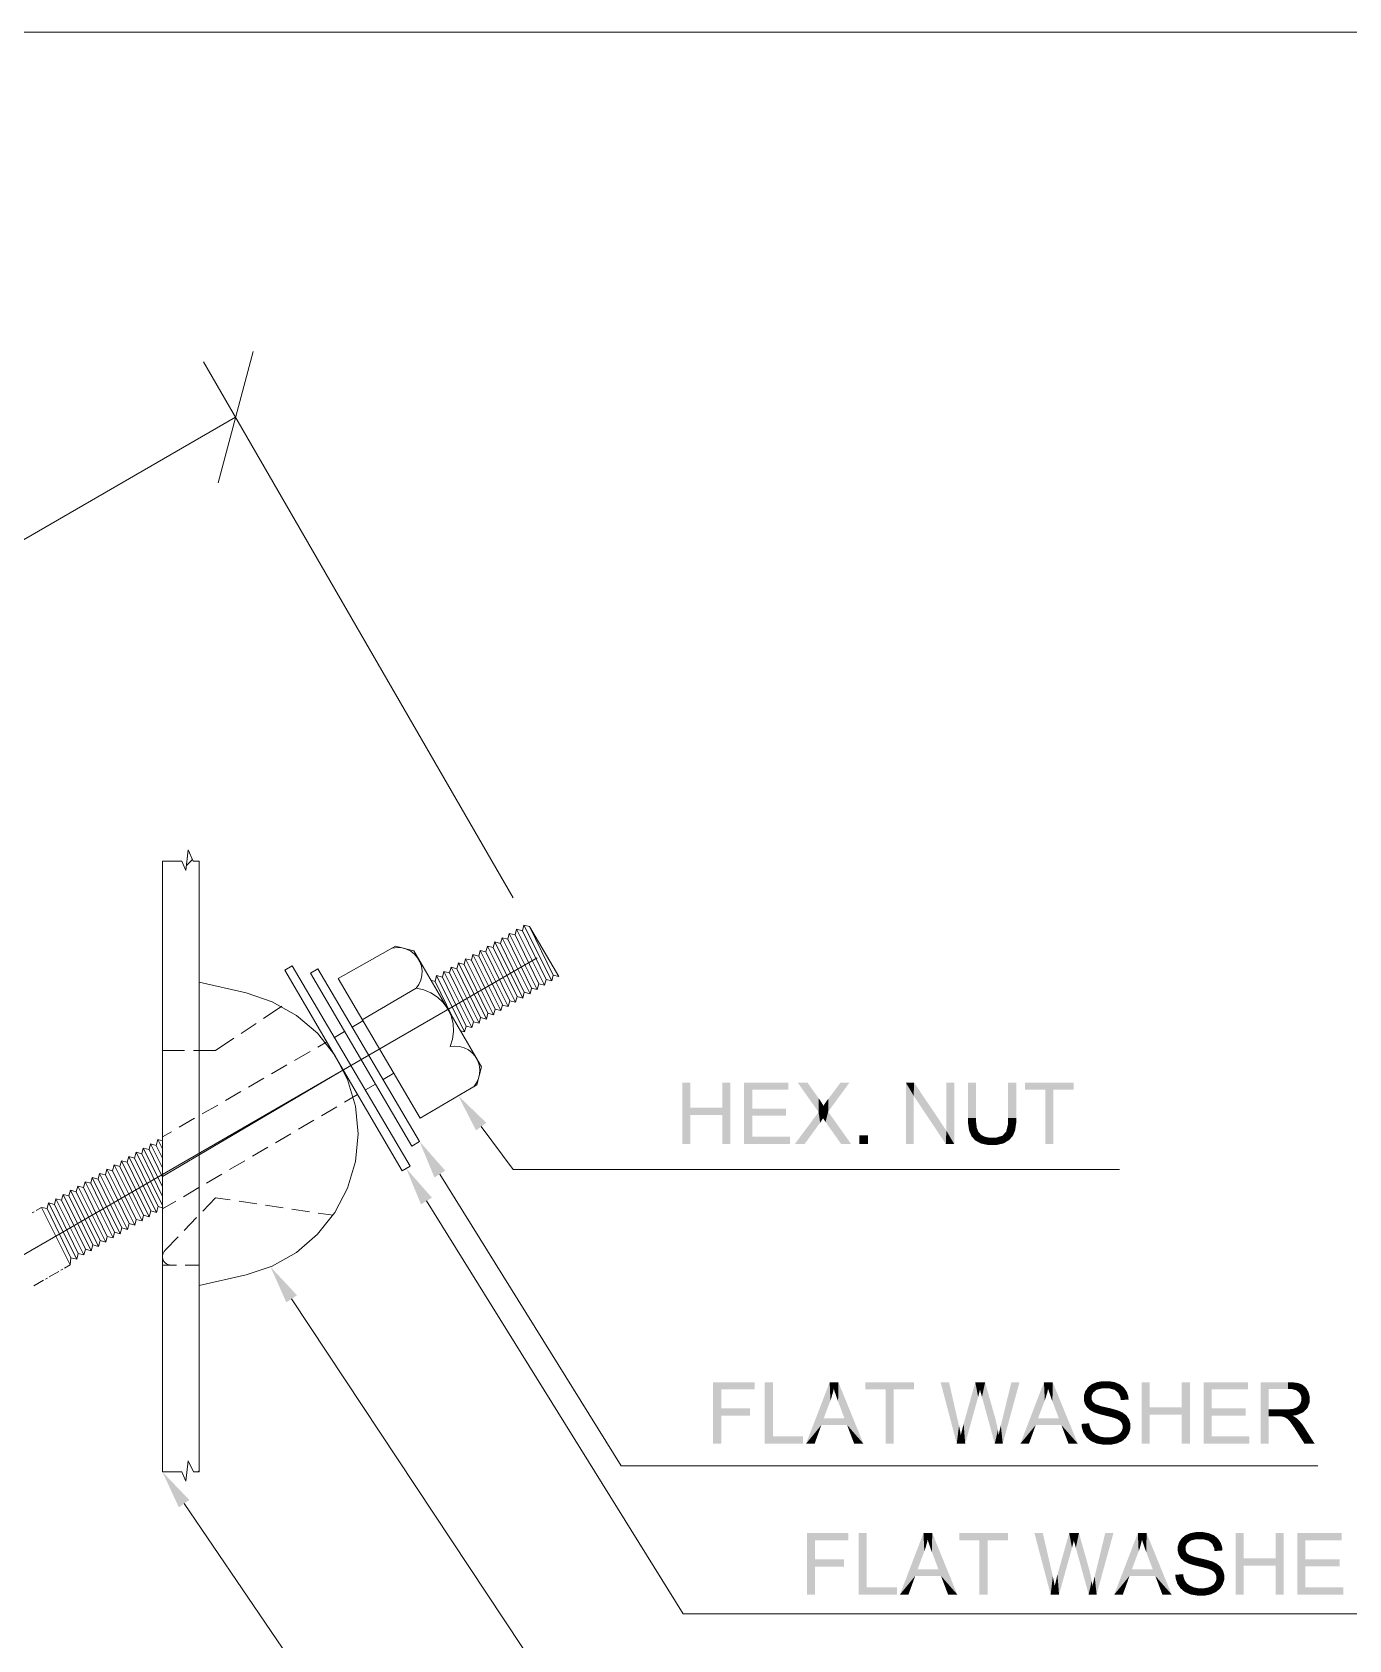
# Model space of a CAD drawing. Header units: millimetres. Extents: x 2 to 579, y 1 to 405.
# Drawn here: x 187.64 to 206.16, y 128.63 to 151.24 of the extents above; entities that cross this region are included whole.
import ezdxf

# ---------------------------------------------------------------- set-up
doc = ezdxf.new("R2010")
doc.units = ezdxf.units.MM
doc.linetypes.add('XKITLINE00', pattern=[0])
doc.layers.add('LinkedObject', color=7, linetype='Continuous', lineweight=0)

# ---------------------------------------------------------------- blocks, each defined once
blk = doc.blocks.new('*A4')
at = {"layer": 'LinkedObject'}
for color, points in [(7, [(196.897, 136.115), (196.783, 135.606), (196.783, 136.47)]), (7, [(196.897, 136.115), (196.783, 136.47), (196.897, 136.47)]), (7, [(197.46, 136.47), (197.346, 136.115), (197.346, 136.47)]), (7, [(197.346, 136.013), (197.346, 136.115), (197.46, 136.47)]), (7, [(197.346, 136.013), (197.46, 136.47), (197.46, 135.606)]), (7, [(197.766, 136.104), (197.652, 135.606), (197.652, 136.47)]), (7, [(197.766, 136.104), (197.652, 136.47), (197.766, 136.368)]), (7, [(198.276, 136.368), (197.652, 136.47), (198.276, 136.47)]), (7, [(197.766, 136.368), (197.652, 136.47), (198.276, 136.368)]), (7, [(198.543, 136.47), (198.7, 136.054), (198.406, 136.47)]), (7, [(198.7, 136.25), (198.7, 136.054), (198.543, 136.47)]), (7, [(198.835, 136.06), (198.837, 136.24), (199.135, 136.47)]), (7, [(199.135, 136.47), (198.837, 136.24), (199.01, 136.47)]), (7, [(199.928, 136.47), (200.037, 136.285), (199.928, 135.606)]), (7, [(200.037, 136.285), (199.928, 136.47), (200.045, 136.47)]), (7, [(200.037, 136.285), (200.045, 136.47), (200.49, 135.606)]), (7, [(200.49, 135.606), (200.045, 136.47), (200.498, 135.792)]), (7, [(200.608, 136.47), (200.498, 135.792), (200.498, 136.47)]), (7, [(200.608, 135.606), (200.498, 135.792), (200.608, 136.47)]), (7, [(200.916, 136.47), (200.802, 135.971), (200.802, 136.47)]), (7, [(200.916, 135.972), (200.802, 135.971), (200.916, 136.47)]), (7, [(201.481, 136.47), (201.367, 135.972), (201.367, 136.47)]), (7, [(201.481, 135.971), (201.367, 135.972), (201.481, 136.47)]), (7, [(201.606, 136.47), (201.891, 136.368), (201.606, 136.368)]), (7, [(202.005, 136.368), (201.891, 136.368), (201.606, 136.47)]), (7, [(202.005, 136.368), (201.606, 136.47), (202.291, 136.47)]), (7, [(201.891, 135.606), (202.005, 136.368), (202.005, 135.606)]), (7, [(201.891, 136.368), (202.005, 136.368), (201.891, 135.606)]), (7, [(202.005, 136.368), (202.291, 136.47), (202.291, 136.368)]), (6, [(194.026, 135.904), (193.881, 135.797), (193.631, 136.284)]), (7, [(196.897, 136.013), (196.783, 135.606), (196.897, 136.115)]), (7, [(196.897, 136.115), (197.346, 136.013), (196.897, 136.013)]), (7, [(197.346, 136.115), (197.346, 136.013), (196.897, 136.115)]), (7, [(197.766, 136.002), (197.652, 135.606), (197.766, 136.104)]), (7, [(198.244, 136.002), (197.766, 136.104), (198.244, 136.104)]), (7, [(197.766, 136.002), (197.766, 136.104), (198.244, 136.002)]), (7, [(198.725, 136.215), (198.7, 136.054), (198.7, 136.25)]), (7, [(198.759, 136.162), (198.7, 136.054), (198.725, 136.215)]), (7, [(198.769, 136.144), (198.7, 136.054), (198.759, 136.162)]), (7, [(198.7, 136.054), (198.769, 136.144), (198.835, 136.06)]), (7, [(198.783, 136.166), (198.835, 136.06), (198.769, 136.144)]), (7, [(198.817, 136.215), (198.835, 136.06), (198.783, 136.166)]), (7, [(198.837, 136.24), (198.835, 136.06), (198.817, 136.215)]), (7, [(199.928, 135.606), (200.037, 136.285), (200.037, 135.606)]), (7, [(196.783, 135.606), (196.897, 136.013), (196.897, 135.606)]), (7, [(197.346, 136.013), (197.46, 135.606), (197.346, 135.606)]), (7, [(197.766, 135.708), (197.652, 135.606), (197.766, 136.002)]), (7, [(198.7, 136.054), (198.722, 135.906), (198.366, 135.606)]), (7, [(198.366, 135.606), (198.722, 135.906), (198.504, 135.606)]), (7, [(198.835, 136.06), (198.763, 135.968), (198.7, 136.054)]), (7, [(198.722, 135.906), (198.7, 136.054), (198.729, 135.915)]), (7, [(198.729, 135.915), (198.7, 136.054), (198.749, 135.946)]), (7, [(198.749, 135.946), (198.7, 136.054), (198.763, 135.968)]), (7, [(198.763, 135.968), (198.835, 136.06), (198.772, 135.954)]), (7, [(198.772, 135.954), (198.835, 136.06), (198.79, 135.927)]), (7, [(198.79, 135.927), (198.835, 136.06), (198.799, 135.914)]), (7, [(198.799, 135.914), (198.835, 136.06), (199.017, 135.606)]), (7, [(199.017, 135.606), (198.835, 136.06), (199.158, 135.606)]), (7, [(200.916, 135.972), (200.802, 135.903), (200.802, 135.971)]), (7, [(200.916, 135.915), (200.802, 135.903), (200.916, 135.972)]), (7, [(200.916, 135.915), (200.835, 135.755), (200.802, 135.903)]), (7, [(200.802, 135.903), (200.835, 135.755), (200.818, 135.794)]), (7, [(200.926, 135.832), (200.835, 135.755), (200.916, 135.915)]), (7, [(201.34, 135.78), (201.481, 135.971), (201.452, 135.764)]), (7, [(201.367, 135.89), (201.481, 135.971), (201.34, 135.78)]), (7, [(201.481, 135.971), (201.367, 135.89), (201.367, 135.972)]), (7, [(201.452, 135.764), (201.481, 135.971), (201.466, 135.803)]), (7, [(201.466, 135.803), (201.481, 135.971), (201.481, 135.906)]), (6, [(193.448, 135.231), (193.295, 135.136), (193.086, 135.642)]), (7, [(197.652, 135.606), (197.766, 135.708), (198.296, 135.606)]), (7, [(198.296, 135.606), (197.766, 135.708), (198.296, 135.708)]), (7, [(199.396, 135.727), (199.275, 135.606), (199.275, 135.727)]), (7, [(199.396, 135.606), (199.275, 135.606), (199.396, 135.727)]), (7, [(200.498, 135.792), (200.608, 135.606), (200.49, 135.606)]), (7, [(200.835, 135.755), (200.926, 135.832), (200.937, 135.806)]), (7, [(200.947, 135.779), (200.835, 135.755), (200.937, 135.806)]), (7, [(200.947, 135.779), (200.945, 135.634), (200.835, 135.755)]), (7, [(200.835, 135.755), (200.945, 135.634), (200.851, 135.715)]), (7, [(200.851, 135.715), (200.945, 135.634), (200.906, 135.654)]), (7, [(200.983, 135.738), (200.945, 135.634), (200.947, 135.779)]), (7, [(200.945, 135.634), (200.983, 135.738), (201.009, 135.723)]), (7, [(201.034, 135.709), (200.945, 135.634), (201.009, 135.723)]), (7, [(201.034, 135.709), (201.144, 135.592), (200.945, 135.634)]), (7, [(201.097, 135.695), (201.144, 135.592), (201.034, 135.709)]), (7, [(201.144, 135.592), (201.097, 135.695), (201.134, 135.695)]), (7, [(201.197, 135.695), (201.144, 135.592), (201.134, 135.695)]), (7, [(201.144, 135.592), (201.197, 135.695), (201.206, 135.592)]), (7, [(201.345, 135.64), (201.197, 135.695), (201.287, 135.723)]), (7, [(201.307, 135.616), (201.197, 135.695), (201.345, 135.64)]), (7, [(201.206, 135.592), (201.197, 135.695), (201.307, 135.616)]), (7, [(201.313, 135.752), (201.384, 135.664), (201.287, 135.723)]), (7, [(201.287, 135.723), (201.384, 135.664), (201.345, 135.64)]), (7, [(201.452, 135.764), (201.313, 135.752), (201.34, 135.78)]), (7, [(201.437, 135.726), (201.313, 135.752), (201.452, 135.764)]), (7, [(201.384, 135.664), (201.313, 135.752), (201.437, 135.726)]), (7, [(200.945, 135.634), (201.144, 135.592), (200.984, 135.613)]), (7, [(200.984, 135.613), (201.144, 135.592), (201.083, 135.592)]), (6, [(193.26, 134.852), (193.107, 134.757), (192.898, 135.263)]), (6, [(191.362, 133.479), (191.212, 133.379), (190.989, 133.879)]), (7, [(197.331, 131.887), (197.217, 131.392), (197.217, 132.256)]), (7, [(197.331, 131.887), (197.217, 132.256), (197.331, 132.154)]), (7, [(197.8, 132.154), (197.217, 132.256), (197.8, 132.256)]), (7, [(197.331, 132.154), (197.217, 132.256), (197.8, 132.154)]), (7, [(198.057, 132.256), (197.943, 131.392), (197.943, 132.256)]), (7, [(198.057, 131.494), (197.943, 131.392), (198.057, 132.256)]), (7, [(198.856, 132.256), (198.867, 132), (198.524, 131.392)]), (7, [(198.867, 132), (198.856, 132.256), (198.882, 132.041)]), (7, [(198.882, 132.041), (198.856, 132.256), (198.905, 132.124)]), (7, [(198.905, 132.124), (198.856, 132.256), (198.914, 132.166)]), (7, [(198.979, 132.256), (198.914, 132.166), (198.856, 132.256)]), (7, [(198.914, 132.166), (198.979, 132.256), (198.924, 132.13)]), (7, [(198.924, 132.13), (198.979, 132.256), (198.955, 132.04)]), (7, [(198.955, 132.04), (198.979, 132.256), (198.975, 131.986)]), (7, [(198.975, 131.986), (198.979, 132.256), (199.065, 131.747)]), (7, [(199.065, 131.747), (198.979, 132.256), (199.101, 131.654)]), (7, [(199.101, 131.654), (198.979, 132.256), (199.331, 131.392)]), (7, [(199.358, 132.256), (199.643, 132.154), (199.358, 132.154)]), (7, [(199.757, 132.154), (199.643, 132.154), (199.358, 132.256)]), (7, [(199.757, 132.154), (199.358, 132.256), (200.043, 132.256)]), (7, [(199.757, 132.154), (200.043, 132.256), (200.043, 132.154)]), (7, [(200.535, 132.256), (200.644, 131.392), (200.417, 132.256)]), (7, [(200.665, 131.69), (200.644, 131.392), (200.535, 132.256)]), (7, [(200.905, 132.256), (200.945, 132.05), (200.741, 131.673)]), (7, [(200.945, 132.05), (200.905, 132.256), (200.951, 132.071)]), (7, [(200.951, 132.071), (200.905, 132.256), (200.964, 132.122)]), (7, [(200.964, 132.122), (200.905, 132.256), (200.971, 132.152)]), (7, [(201.043, 132.256), (200.971, 132.152), (200.905, 132.256)]), (7, [(200.971, 132.152), (201.043, 132.256), (200.973, 132.142)]), (7, [(200.973, 132.142), (201.043, 132.256), (200.987, 132.092)]), (7, [(200.987, 132.092), (201.043, 132.256), (200.999, 132.05)]), (7, [(200.999, 132.05), (201.043, 132.256), (201.166, 131.819)]), (7, [(201.527, 132.256), (201.277, 131.701), (201.412, 132.256)]), (7, [(201.291, 131.392), (201.277, 131.701), (201.527, 132.256)]), (7, [(201.871, 132.256), (201.883, 132), (201.539, 131.392)]), (7, [(201.883, 132), (201.871, 132.256), (201.897, 132.041)]), (7, [(201.897, 132.041), (201.871, 132.256), (201.921, 132.124)]), (7, [(201.921, 132.124), (201.871, 132.256), (201.929, 132.166)]), (7, [(201.994, 132.256), (201.929, 132.166), (201.871, 132.256)]), (7, [(201.929, 132.166), (201.994, 132.256), (201.94, 132.13)]), (7, [(201.94, 132.13), (201.994, 132.256), (201.97, 132.04)]), (7, [(201.97, 132.04), (201.994, 132.256), (201.99, 131.986)]), (7, [(201.99, 131.986), (201.994, 132.256), (202.081, 131.747)]), (7, [(202.081, 131.747), (201.994, 132.256), (202.116, 131.654)]), (7, [(202.116, 131.654), (201.994, 132.256), (202.347, 131.392)]), (7, [(202.613, 132.256), (202.689, 132.17), (202.578, 132.242)]), (7, [(202.693, 132.271), (202.689, 132.17), (202.613, 132.256)]), (7, [(202.736, 132.271), (202.689, 132.17), (202.693, 132.271)]), (7, [(202.689, 132.17), (202.736, 132.271), (202.741, 132.17)]), (7, [(202.736, 132.271), (202.79, 132.17), (202.741, 132.17)]), (7, [(202.869, 132.256), (202.736, 132.271), (202.784, 132.271)]), (7, [(202.905, 132.24), (202.736, 132.271), (202.869, 132.256)]), (7, [(202.866, 132.149), (202.736, 132.271), (202.905, 132.24)]), (7, [(202.79, 132.17), (202.736, 132.271), (202.866, 132.149)]), (7, [(203.36, 131.901), (203.246, 131.392), (203.246, 132.256)]), (7, [(203.36, 131.901), (203.246, 132.256), (203.36, 132.256)]), (7, [(203.924, 132.256), (203.81, 131.901), (203.81, 132.256)]), (7, [(203.81, 131.799), (203.81, 131.901), (203.924, 132.256)]), (7, [(203.81, 131.799), (203.924, 132.256), (203.924, 131.392)]), (7, [(204.23, 131.89), (204.116, 131.392), (204.116, 132.256)]), (7, [(204.23, 131.89), (204.116, 132.256), (204.23, 132.154)]), (7, [(204.74, 132.154), (204.116, 132.256), (204.74, 132.256)]), (7, [(204.23, 132.154), (204.116, 132.256), (204.74, 132.154)]), (7, [(205.034, 131.875), (204.92, 131.392), (204.92, 132.256)]), (7, [(204.92, 132.256), (205.034, 132.161), (205.034, 131.875)]), (7, [(205.307, 132.161), (204.92, 132.256), (205.302, 132.256)]), (7, [(205.034, 132.161), (204.92, 132.256), (205.307, 132.161)]), (7, [(205.302, 132.256), (205.355, 132.161), (205.307, 132.161)]), (7, [(205.448, 132.245), (205.302, 132.256), (205.36, 132.256)]), (7, [(205.478, 132.233), (205.302, 132.256), (205.448, 132.245)]), (7, [(205.425, 132.142), (205.302, 132.256), (205.478, 132.233)]), (7, [(205.355, 132.161), (205.302, 132.256), (205.425, 132.142)]), (7, [(199.643, 131.392), (199.757, 132.154), (199.757, 131.392)]), (7, [(199.643, 132.154), (199.757, 132.154), (199.643, 131.392)]), (7, [(200.741, 131.673), (200.945, 132.05), (200.763, 131.392)]), (7, [(201.166, 131.819), (201.179, 131.392), (200.999, 132.05)]), (7, [(202.47, 132.155), (202.432, 132.033), (202.451, 132.127)]), (7, [(202.566, 132.113), (202.432, 132.033), (202.47, 132.155)]), (7, [(202.451, 132.127), (202.432, 132.033), (202.432, 132.065)]), (7, [(202.542, 132.067), (202.432, 132.033), (202.566, 132.113)]), (7, [(202.432, 132.033), (202.542, 132.067), (202.542, 132.04)]), (7, [(202.542, 132.017), (202.432, 132.033), (202.542, 132.04)]), (7, [(202.432, 132.033), (202.542, 132.017), (202.432, 132.003)]), (7, [(202.488, 132.184), (202.59, 132.132), (202.47, 132.155)]), (7, [(202.47, 132.155), (202.59, 132.132), (202.566, 132.113)]), (7, [(202.542, 132.227), (202.59, 132.132), (202.488, 132.184)]), (7, [(202.613, 132.151), (202.542, 132.227), (202.578, 132.242)]), (7, [(202.59, 132.132), (202.542, 132.227), (202.613, 132.151)]), (7, [(202.578, 132.242), (202.689, 132.17), (202.613, 132.151)]), (7, [(202.905, 132.24), (202.891, 132.128), (202.866, 132.149)]), (7, [(202.942, 132.225), (202.891, 132.128), (202.905, 132.24)]), (7, [(202.891, 132.128), (202.942, 132.225), (202.917, 132.107)]), (7, [(202.917, 132.107), (202.942, 132.225), (203.018, 132.149)]), (7, [(203.018, 132.149), (202.946, 132.045), (202.917, 132.107)]), (7, [(203.018, 132.149), (202.942, 132.225), (202.998, 132.179)]), (7, [(203.038, 132.119), (202.946, 132.045), (203.018, 132.149)]), (7, [(203.059, 132.051), (202.946, 132.045), (203.038, 132.119)]), (7, [(203.061, 132.013), (202.946, 132.045), (203.059, 132.051)]), (7, [(202.946, 132.045), (203.061, 132.013), (202.951, 132.004)]), (7, [(205.478, 132.233), (205.447, 132.122), (205.425, 132.142)]), (7, [(205.508, 132.221), (205.447, 132.122), (205.478, 132.233)]), (7, [(205.447, 132.122), (205.508, 132.221), (205.47, 132.102)]), (7, [(205.47, 132.102), (205.508, 132.221), (205.574, 132.151)]), (7, [(205.574, 132.151), (205.492, 132.052), (205.47, 132.102)]), (7, [(205.48, 131.961), (205.609, 132.021), (205.55, 131.866)]), (7, [(205.492, 132), (205.609, 132.021), (205.48, 131.961)]), (7, [(205.591, 132.121), (205.492, 132.052), (205.574, 132.151)]), (7, [(205.609, 132.056), (205.492, 132.052), (205.591, 132.121)]), (7, [(205.609, 132.021), (205.492, 132.052), (205.609, 132.056)]), (7, [(205.492, 132.052), (205.609, 132.021), (205.492, 132.021)]), (7, [(205.609, 132.021), (205.492, 132), (205.492, 132.021)]), (7, [(205.574, 132.151), (205.508, 132.221), (205.556, 132.18)]), (7, [(205.55, 131.866), (205.609, 132.021), (205.58, 131.897)]), (7, [(205.58, 131.897), (205.609, 132.021), (205.609, 131.975)]), (7, [(197.331, 131.785), (197.217, 131.392), (197.331, 131.887)]), (7, [(197.737, 131.785), (197.331, 131.887), (197.737, 131.887)]), (7, [(197.331, 131.785), (197.331, 131.887), (197.737, 131.785)]), (7, [(198.524, 131.392), (198.867, 132), (198.772, 131.747)]), (7, [(201.189, 131.737), (201.179, 131.392), (201.166, 131.819)]), (7, [(201.539, 131.392), (201.883, 132), (201.787, 131.747)]), (7, [(202.432, 132.003), (202.542, 132.017), (202.448, 131.949)]), (7, [(202.448, 131.949), (202.542, 132.017), (202.463, 131.925)]), (7, [(202.463, 131.925), (202.542, 132.017), (202.559, 131.979)]), (7, [(202.559, 131.979), (202.524, 131.861), (202.463, 131.925)]), (7, [(202.463, 131.925), (202.524, 131.861), (202.478, 131.901)]), (7, [(202.576, 131.964), (202.524, 131.861), (202.559, 131.979)]), (7, [(202.524, 131.861), (202.576, 131.964), (202.555, 131.845)]), (7, [(202.555, 131.845), (202.576, 131.964), (202.592, 131.949)]), (7, [(202.555, 131.845), (202.592, 131.949), (202.578, 131.832)]), (7, [(202.578, 131.832), (202.592, 131.949), (202.662, 131.805)]), (7, [(202.662, 131.805), (202.592, 131.949), (202.678, 131.918)]), (7, [(202.662, 131.805), (202.678, 131.918), (202.721, 131.791)]), (7, [(202.721, 131.791), (202.678, 131.918), (202.748, 131.902)]), (7, [(202.721, 131.791), (202.748, 131.902), (202.781, 131.776)]), (7, [(202.781, 131.776), (202.748, 131.902), (202.818, 131.886)]), (7, [(202.781, 131.776), (202.818, 131.886), (202.858, 131.755)]), (7, [(202.858, 131.755), (202.818, 131.886), (202.875, 131.748)]), (7, [(202.875, 131.748), (202.818, 131.886), (202.902, 131.738)]), (7, [(202.913, 131.859), (202.902, 131.738), (202.818, 131.886)]), (7, [(202.939, 131.847), (202.902, 131.738), (202.913, 131.859)]), (7, [(202.902, 131.738), (202.939, 131.847), (202.941, 131.713)]), (7, [(202.941, 131.713), (202.939, 131.847), (202.977, 131.83)]), (7, [(202.941, 131.713), (202.977, 131.83), (202.953, 131.697)]), (7, [(202.953, 131.697), (202.977, 131.83), (202.965, 131.682)]), (7, [(202.977, 131.83), (203.051, 131.759), (202.965, 131.682)]), (7, [(203.051, 131.759), (202.977, 131.83), (203.033, 131.786)]), (7, [(203.36, 131.799), (203.246, 131.392), (203.36, 131.901)]), (7, [(203.246, 131.392), (203.36, 131.799), (203.36, 131.392)]), (7, [(203.36, 131.901), (203.81, 131.799), (203.36, 131.799)]), (7, [(203.81, 131.901), (203.81, 131.799), (203.36, 131.901)]), (7, [(203.81, 131.799), (203.924, 131.392), (203.81, 131.392)]), (7, [(204.23, 131.788), (204.116, 131.392), (204.23, 131.89)]), (7, [(204.708, 131.788), (204.23, 131.89), (204.708, 131.89)]), (7, [(204.23, 131.788), (204.23, 131.89), (204.708, 131.788)]), (7, [(205.034, 131.875), (205.034, 131.776), (204.92, 131.392)]), (7, [(205.166, 131.776), (205.034, 131.875), (205.279, 131.875)]), (7, [(205.034, 131.776), (205.034, 131.875), (205.166, 131.776)]), (7, [(205.166, 131.776), (205.279, 131.875), (205.188, 131.776)]), (7, [(205.188, 131.776), (205.279, 131.875), (205.22, 131.774)]), (7, [(205.22, 131.774), (205.279, 131.875), (205.23, 131.772)]), (7, [(205.23, 131.772), (205.279, 131.875), (205.243, 131.769)]), (7, [(205.243, 131.769), (205.279, 131.875), (205.269, 131.757)]), (7, [(205.269, 131.757), (205.279, 131.875), (205.318, 131.875)]), (7, [(205.269, 131.757), (205.318, 131.875), (205.282, 131.749)]), (7, [(205.318, 131.875), (205.366, 131.785), (205.282, 131.749)]), (7, [(205.38, 131.883), (205.366, 131.785), (205.318, 131.875)]), (7, [(205.366, 131.785), (205.38, 131.883), (205.428, 131.794)]), (7, [(205.402, 131.892), (205.55, 131.866), (205.38, 131.883)]), (7, [(205.52, 131.834), (205.38, 131.883), (205.55, 131.866)]), (7, [(205.428, 131.794), (205.38, 131.883), (205.52, 131.834)]), (7, [(205.424, 131.9), (205.55, 131.866), (205.402, 131.892)]), (7, [(205.55, 131.866), (205.424, 131.9), (205.457, 131.926)]), (7, [(205.469, 131.943), (205.55, 131.866), (205.457, 131.926)]), (7, [(205.48, 131.961), (205.55, 131.866), (205.469, 131.943)]), (7, [(197.217, 131.392), (197.331, 131.785), (197.331, 131.392)]), (7, [(198.739, 131.654), (198.524, 131.392), (198.772, 131.747)]), (7, [(198.524, 131.392), (198.739, 131.654), (198.645, 131.392)]), (7, [(198.772, 131.747), (199.101, 131.654), (198.739, 131.654)]), (7, [(199.065, 131.747), (199.101, 131.654), (198.772, 131.747)]), (7, [(199.101, 131.654), (199.331, 131.392), (199.201, 131.392)]), (7, [(200.676, 131.645), (200.644, 131.392), (200.665, 131.69)]), (7, [(200.694, 131.557), (200.644, 131.392), (200.676, 131.645)]), (7, [(200.718, 131.582), (200.763, 131.392), (200.701, 131.513)]), (7, [(200.738, 131.662), (200.763, 131.392), (200.718, 131.582)]), (7, [(200.741, 131.673), (200.763, 131.392), (200.738, 131.662)]), (7, [(201.223, 131.585), (201.179, 131.392), (201.189, 131.737)]), (7, [(201.234, 131.513), (201.179, 131.392), (201.223, 131.585)]), (7, [(201.264, 131.648), (201.291, 131.392), (201.242, 131.554)]), (7, [(201.277, 131.701), (201.291, 131.392), (201.264, 131.648)]), (7, [(201.755, 131.654), (201.539, 131.392), (201.787, 131.747)]), (7, [(201.539, 131.392), (201.755, 131.654), (201.66, 131.392)]), (7, [(201.787, 131.747), (202.116, 131.654), (201.755, 131.654)]), (7, [(202.081, 131.747), (202.116, 131.654), (201.787, 131.747)]), (7, [(202.116, 131.654), (202.347, 131.392), (202.216, 131.392)]), (7, [(202.512, 131.647), (202.4, 131.67), (202.508, 131.679)]), (7, [(202.4, 131.67), (202.448, 131.515), (202.402, 131.626)]), (7, [(202.512, 131.647), (202.448, 131.515), (202.4, 131.67)]), (7, [(202.402, 131.626), (202.448, 131.515), (202.425, 131.549)]), (7, [(202.53, 131.593), (202.448, 131.515), (202.512, 131.647)]), (7, [(202.448, 131.515), (202.53, 131.593), (202.47, 131.48)]), (7, [(202.47, 131.48), (202.53, 131.593), (202.532, 131.429)]), (7, [(202.544, 131.573), (202.532, 131.429), (202.53, 131.593)]), (7, [(202.558, 131.552), (202.532, 131.429), (202.544, 131.573)]), (7, [(202.965, 131.57), (203.067, 131.537), (202.952, 131.553)]), (7, [(202.965, 131.682), (203.051, 131.759), (202.977, 131.647)]), (7, [(202.965, 131.57), (203.087, 131.636), (203.067, 131.537)]), (7, [(202.977, 131.607), (203.087, 131.636), (202.965, 131.57)]), (7, [(202.977, 131.647), (203.051, 131.759), (203.069, 131.732)]), (7, [(202.977, 131.647), (203.069, 131.732), (202.977, 131.627)]), (7, [(202.977, 131.627), (203.069, 131.732), (202.977, 131.607)]), (7, [(203.069, 131.732), (203.087, 131.636), (202.977, 131.607)]), (7, [(203.067, 131.537), (203.087, 131.636), (203.087, 131.602)]), (7, [(203.087, 131.636), (203.069, 131.732), (203.087, 131.671)]), (7, [(204.23, 131.494), (204.116, 131.392), (204.23, 131.788)]), (7, [(204.92, 131.392), (205.034, 131.776), (205.034, 131.392)]), (7, [(205.282, 131.749), (205.366, 131.785), (205.295, 131.741)]), (7, [(205.366, 131.785), (205.324, 131.712), (205.295, 131.741)]), (7, [(205.389, 131.775), (205.324, 131.712), (205.366, 131.785)]), (7, [(205.324, 131.712), (205.389, 131.775), (205.34, 131.691)]), (7, [(205.34, 131.691), (205.389, 131.775), (205.356, 131.671)]), (7, [(205.356, 131.671), (205.389, 131.775), (205.435, 131.742)]), (7, [(205.435, 131.742), (205.397, 131.611), (205.356, 131.671)]), (7, [(205.435, 131.742), (205.389, 131.775), (205.423, 131.753)]), (7, [(205.46, 131.719), (205.397, 131.611), (205.435, 131.742)]), (7, [(205.508, 131.662), (205.397, 131.611), (205.46, 131.719)]), (7, [(205.397, 131.611), (205.508, 131.662), (205.422, 131.572)]), (7, [(205.422, 131.572), (205.508, 131.662), (205.53, 131.628)]), (7, [(205.422, 131.572), (205.53, 131.628), (205.536, 131.392)]), (7, [(205.536, 131.392), (205.53, 131.628), (205.679, 131.392)]), (7, [(197.943, 131.392), (198.057, 131.494), (198.482, 131.392)]), (7, [(198.482, 131.392), (198.057, 131.494), (198.482, 131.494)]), (7, [(200.701, 131.513), (200.644, 131.392), (200.694, 131.557)]), (7, [(200.701, 131.513), (200.763, 131.392), (200.644, 131.392)]), (7, [(201.234, 131.513), (201.291, 131.392), (201.179, 131.392)]), (7, [(201.242, 131.554), (201.291, 131.392), (201.234, 131.513)]), (7, [(202.558, 131.552), (202.572, 131.412), (202.532, 131.429)]), (7, [(202.601, 131.518), (202.572, 131.412), (202.558, 131.552)]), (7, [(202.572, 131.412), (202.601, 131.518), (202.611, 131.395)]), (7, [(202.631, 131.505), (202.611, 131.395), (202.601, 131.518)]), (7, [(202.66, 131.492), (202.611, 131.395), (202.631, 131.505)]), (7, [(202.66, 131.492), (202.709, 131.378), (202.611, 131.395)]), (7, [(202.726, 131.48), (202.709, 131.378), (202.66, 131.492)]), (7, [(202.726, 131.48), (202.768, 131.378), (202.709, 131.378)]), (7, [(202.763, 131.48), (202.768, 131.378), (202.726, 131.48)]), (7, [(202.763, 131.48), (202.814, 131.378), (202.768, 131.378)]), (7, [(202.796, 131.48), (202.814, 131.378), (202.763, 131.48)]), (7, [(202.853, 131.489), (202.934, 131.412), (202.796, 131.48)]), (7, [(202.796, 131.48), (202.934, 131.412), (202.814, 131.378)]), (7, [(202.814, 131.378), (202.934, 131.412), (202.897, 131.395)]), (7, [(202.878, 131.499), (203.027, 131.476), (202.853, 131.489)]), (7, [(202.971, 131.428), (202.853, 131.489), (203.027, 131.476)]), (7, [(202.934, 131.412), (202.853, 131.489), (202.971, 131.428)]), (7, [(202.903, 131.509), (203.027, 131.476), (202.878, 131.499)]), (7, [(202.94, 131.536), (203.047, 131.506), (202.903, 131.509)]), (7, [(202.903, 131.509), (203.047, 131.506), (203.027, 131.476)]), (7, [(202.952, 131.553), (203.067, 131.537), (202.94, 131.536)]), (7, [(203.047, 131.506), (202.94, 131.536), (203.067, 131.537)]), (7, [(204.116, 131.392), (204.23, 131.494), (204.76, 131.392)]), (7, [(204.76, 131.392), (204.23, 131.494), (204.76, 131.494)]), (6, [(189.848, 130.6), (189.699, 130.498), (189.469, 130.995)]), (7, [(198.652, 129.765), (198.538, 129.271), (198.538, 130.135)]), (7, [(198.652, 129.765), (198.538, 130.135), (198.652, 130.033)]), (7, [(199.12, 130.033), (198.538, 130.135), (199.12, 130.135)]), (7, [(198.652, 130.033), (198.538, 130.135), (199.12, 130.033)]), (7, [(199.378, 130.135), (199.264, 129.271), (199.264, 130.135)]), (7, [(199.378, 129.373), (199.264, 129.271), (199.378, 130.135)]), (7, [(200.176, 130.135), (200.188, 129.879), (199.845, 129.271)]), (7, [(200.188, 129.879), (200.176, 130.135), (200.203, 129.92)]), (7, [(200.203, 129.92), (200.176, 130.135), (200.226, 130.002)]), (7, [(200.226, 130.002), (200.176, 130.135), (200.234, 130.044)]), (7, [(200.299, 130.135), (200.234, 130.044), (200.176, 130.135)]), (7, [(200.234, 130.044), (200.299, 130.135), (200.245, 130.009)]), (7, [(200.245, 130.009), (200.299, 130.135), (200.275, 129.919)]), (7, [(200.275, 129.919), (200.299, 130.135), (200.296, 129.864)]), (7, [(200.296, 129.864), (200.299, 130.135), (200.386, 129.626)]), (7, [(200.386, 129.626), (200.299, 130.135), (200.422, 129.533)]), (7, [(200.422, 129.533), (200.299, 130.135), (200.652, 129.271)]), (7, [(200.679, 130.135), (200.963, 130.033), (200.679, 130.033)]), (7, [(201.077, 130.033), (200.963, 130.033), (200.679, 130.135)]), (7, [(201.077, 130.033), (200.679, 130.135), (201.363, 130.135)]), (7, [(200.963, 129.271), (201.077, 130.033), (201.077, 129.271)]), (7, [(200.963, 130.033), (201.077, 130.033), (200.963, 129.271)]), (7, [(201.077, 130.033), (201.363, 130.135), (201.363, 130.033)]), (7, [(201.855, 130.135), (201.965, 129.271), (201.737, 130.135)]), (7, [(201.986, 129.568), (201.965, 129.271), (201.855, 130.135)]), (7, [(202.226, 130.135), (202.266, 129.929), (202.061, 129.551)]), (7, [(202.266, 129.929), (202.226, 130.135), (202.271, 129.95)]), (7, [(202.271, 129.95), (202.226, 130.135), (202.284, 130.001)]), (7, [(202.284, 130.001), (202.226, 130.135), (202.292, 130.03)]), (7, [(202.363, 130.135), (202.292, 130.03), (202.226, 130.135)]), (7, [(202.292, 130.03), (202.363, 130.135), (202.294, 130.021)]), (7, [(202.294, 130.021), (202.363, 130.135), (202.308, 129.97)]), (7, [(202.308, 129.97), (202.363, 130.135), (202.319, 129.929)]), (7, [(202.319, 129.929), (202.363, 130.135), (202.487, 129.697)]), (7, [(202.848, 130.135), (202.598, 129.579), (202.733, 130.135)]), (7, [(202.612, 129.271), (202.598, 129.579), (202.848, 130.135)]), (7, [(203.192, 130.135), (203.203, 129.879), (202.86, 129.271)]), (7, [(203.203, 129.879), (203.192, 130.135), (203.218, 129.92)]), (7, [(203.218, 129.92), (203.192, 130.135), (203.241, 130.002)]), (7, [(203.241, 130.002), (203.192, 130.135), (203.25, 130.044)]), (7, [(203.315, 130.135), (203.25, 130.044), (203.192, 130.135)]), (7, [(203.25, 130.044), (203.315, 130.135), (203.26, 130.009)]), (7, [(203.26, 130.009), (203.315, 130.135), (203.291, 129.919)]), (7, [(203.291, 129.919), (203.315, 130.135), (203.311, 129.864)]), (7, [(203.311, 129.864), (203.315, 130.135), (203.401, 129.626)]), (7, [(203.401, 129.626), (203.315, 130.135), (203.437, 129.533)]), (7, [(203.437, 129.533), (203.315, 130.135), (203.667, 129.271)]), (7, [(203.79, 130.034), (203.753, 129.911), (203.772, 130.005)]), (7, [(203.886, 129.991), (203.753, 129.911), (203.79, 130.034)]), (7, [(203.772, 130.005), (203.753, 129.911), (203.753, 129.944)]), (7, [(203.863, 129.945), (203.753, 129.911), (203.886, 129.991)]), (7, [(203.809, 130.062), (203.91, 130.01), (203.79, 130.034)]), (7, [(203.79, 130.034), (203.91, 130.01), (203.886, 129.991)]), (7, [(203.863, 130.105), (203.91, 130.01), (203.809, 130.062)]), (7, [(203.934, 130.029), (203.863, 130.105), (203.898, 130.12)]), (7, [(203.91, 130.01), (203.863, 130.105), (203.934, 130.029)]), (7, [(203.934, 130.135), (204.009, 130.048), (203.898, 130.12)]), (7, [(203.898, 130.12), (204.009, 130.048), (203.934, 130.029)]), (7, [(204.013, 130.149), (204.009, 130.048), (203.934, 130.135)]), (7, [(204.057, 130.149), (204.009, 130.048), (204.013, 130.149)]), (7, [(204.009, 130.048), (204.057, 130.149), (204.061, 130.048)]), (7, [(204.057, 130.149), (204.111, 130.048), (204.061, 130.048)]), (7, [(204.189, 130.134), (204.057, 130.149), (204.105, 130.149)]), (7, [(204.226, 130.118), (204.057, 130.149), (204.189, 130.134)]), (7, [(204.186, 130.027), (204.057, 130.149), (204.226, 130.118)]), (7, [(204.111, 130.048), (204.057, 130.149), (204.186, 130.027)]), (7, [(204.226, 130.118), (204.212, 130.006), (204.186, 130.027)]), (7, [(204.263, 130.103), (204.212, 130.006), (204.226, 130.118)]), (7, [(204.212, 130.006), (204.263, 130.103), (204.237, 129.985)]), (7, [(204.237, 129.985), (204.263, 130.103), (204.339, 130.027)]), (7, [(204.339, 130.027), (204.267, 129.923), (204.237, 129.985)]), (7, [(204.339, 130.027), (204.263, 130.103), (204.319, 130.057)]), (7, [(204.359, 129.997), (204.267, 129.923), (204.339, 130.027)]), (7, [(204.38, 129.929), (204.267, 129.923), (204.359, 129.997)]), (7, [(204.681, 129.78), (204.567, 129.271), (204.567, 130.135)]), (7, [(204.681, 129.78), (204.567, 130.135), (204.681, 130.135)]), (7, [(205.244, 130.135), (205.13, 129.78), (205.13, 130.135)]), (7, [(205.13, 129.678), (205.13, 129.78), (205.244, 130.135)]), (7, [(205.13, 129.678), (205.244, 130.135), (205.244, 129.271)]), (7, [(205.55, 129.768), (205.436, 129.271), (205.436, 130.135)]), (7, [(205.55, 129.768), (205.436, 130.135), (205.55, 130.033)]), (7, [(206.061, 130.033), (205.436, 130.135), (206.061, 130.135)]), (7, [(205.55, 130.033), (205.436, 130.135), (206.061, 130.033)]), (7, [(198.652, 129.663), (198.538, 129.271), (198.652, 129.765)]), (7, [(199.057, 129.663), (198.652, 129.765), (199.057, 129.765)]), (7, [(198.652, 129.663), (198.652, 129.765), (199.057, 129.663)]), (7, [(199.845, 129.271), (200.188, 129.879), (200.093, 129.626)]), (7, [(202.061, 129.551), (202.266, 129.929), (202.083, 129.271)]), (7, [(202.487, 129.697), (202.5, 129.271), (202.319, 129.929)]), (7, [(202.86, 129.271), (203.203, 129.879), (203.108, 129.626)]), (7, [(203.753, 129.911), (203.863, 129.945), (203.863, 129.919)]), (7, [(203.863, 129.895), (203.753, 129.911), (203.863, 129.919)]), (7, [(203.753, 129.911), (203.863, 129.895), (203.753, 129.881)]), (7, [(203.753, 129.881), (203.863, 129.895), (203.768, 129.828)]), (7, [(203.768, 129.828), (203.863, 129.895), (203.783, 129.803)]), (7, [(203.783, 129.803), (203.863, 129.895), (203.88, 129.857)]), (7, [(203.88, 129.857), (203.844, 129.739), (203.783, 129.803)]), (7, [(203.783, 129.803), (203.844, 129.739), (203.798, 129.779)]), (7, [(203.896, 129.842), (203.844, 129.739), (203.88, 129.857)]), (7, [(203.844, 129.739), (203.896, 129.842), (203.875, 129.723)]), (7, [(203.875, 129.723), (203.896, 129.842), (203.913, 129.827)]), (7, [(203.875, 129.723), (203.913, 129.827), (203.899, 129.71)]), (7, [(203.899, 129.71), (203.913, 129.827), (203.982, 129.683)]), (7, [(203.982, 129.683), (203.913, 129.827), (203.999, 129.796)]), (7, [(203.982, 129.683), (203.999, 129.796), (204.042, 129.669)]), (7, [(204.042, 129.669), (203.999, 129.796), (204.069, 129.78)]), (7, [(204.042, 129.669), (204.069, 129.78), (204.101, 129.655)]), (7, [(204.101, 129.655), (204.069, 129.78), (204.138, 129.765)]), (7, [(204.101, 129.655), (204.138, 129.765), (204.178, 129.634)]), (7, [(204.178, 129.634), (204.138, 129.765), (204.195, 129.627)]), (7, [(204.195, 129.627), (204.138, 129.765), (204.223, 129.617)]), (7, [(204.234, 129.737), (204.223, 129.617), (204.138, 129.765)]), (7, [(204.381, 129.891), (204.267, 129.923), (204.38, 129.929)]), (7, [(204.267, 129.923), (204.381, 129.891), (204.271, 129.882)]), (7, [(204.681, 129.678), (204.567, 129.271), (204.681, 129.78)]), (7, [(204.681, 129.78), (205.13, 129.678), (204.681, 129.678)]), (7, [(205.13, 129.78), (205.13, 129.678), (204.681, 129.78)]), (7, [(205.55, 129.666), (205.436, 129.271), (205.55, 129.768)]), (7, [(206.029, 129.666), (205.55, 129.768), (206.029, 129.768)]), (7, [(205.55, 129.666), (205.55, 129.768), (206.029, 129.666)]), (7, [(198.538, 129.271), (198.652, 129.663), (198.652, 129.271)]), (7, [(200.06, 129.533), (199.845, 129.271), (200.093, 129.626)]), (7, [(199.845, 129.271), (200.06, 129.533), (199.965, 129.271)]), (7, [(200.093, 129.626), (200.422, 129.533), (200.06, 129.533)]), (7, [(200.386, 129.626), (200.422, 129.533), (200.093, 129.626)]), (7, [(200.422, 129.533), (200.652, 129.271), (200.522, 129.271)]), (7, [(201.996, 129.524), (201.965, 129.271), (201.986, 129.568)]), (7, [(202.058, 129.54), (202.083, 129.271), (202.039, 129.461)]), (7, [(202.061, 129.551), (202.083, 129.271), (202.058, 129.54)]), (7, [(202.51, 129.616), (202.5, 129.271), (202.487, 129.697)]), (7, [(202.543, 129.463), (202.5, 129.271), (202.51, 129.616)]), (7, [(202.598, 129.579), (202.612, 129.271), (202.584, 129.526)]), (7, [(203.075, 129.533), (202.86, 129.271), (203.108, 129.626)]), (7, [(202.86, 129.271), (203.075, 129.533), (202.981, 129.271)]), (7, [(203.108, 129.626), (203.437, 129.533), (203.075, 129.533)]), (7, [(203.401, 129.626), (203.437, 129.533), (203.108, 129.626)]), (7, [(203.437, 129.533), (203.667, 129.271), (203.537, 129.271)]), (7, [(203.833, 129.525), (203.721, 129.548), (203.829, 129.558)]), (7, [(203.721, 129.548), (203.768, 129.393), (203.722, 129.505)]), (7, [(203.833, 129.525), (203.768, 129.393), (203.721, 129.548)]), (7, [(204.26, 129.725), (204.223, 129.617), (204.234, 129.737)]), (7, [(204.223, 129.617), (204.26, 129.725), (204.262, 129.591)]), (7, [(204.262, 129.591), (204.26, 129.725), (204.297, 129.708)]), (7, [(204.262, 129.591), (204.297, 129.708), (204.274, 129.576)]), (7, [(204.274, 129.576), (204.297, 129.708), (204.285, 129.561)]), (7, [(204.297, 129.708), (204.371, 129.637), (204.285, 129.561)]), (7, [(204.285, 129.561), (204.371, 129.637), (204.297, 129.525)]), (7, [(204.371, 129.637), (204.297, 129.708), (204.353, 129.664)]), (7, [(204.297, 129.525), (204.371, 129.637), (204.389, 129.611)]), (7, [(204.297, 129.525), (204.389, 129.611), (204.297, 129.505)]), (7, [(204.297, 129.505), (204.389, 129.611), (204.297, 129.485)]), (7, [(204.389, 129.611), (204.407, 129.515), (204.297, 129.485)]), (7, [(204.407, 129.515), (204.389, 129.611), (204.407, 129.549)]), (7, [(204.567, 129.271), (204.681, 129.678), (204.681, 129.271)]), (7, [(205.13, 129.678), (205.244, 129.271), (205.13, 129.271)]), (7, [(205.55, 129.373), (205.436, 129.271), (205.55, 129.666)]), (7, [(199.264, 129.271), (199.378, 129.373), (199.803, 129.271)]), (7, [(199.803, 129.271), (199.378, 129.373), (199.803, 129.373)]), (7, [(202.014, 129.435), (201.965, 129.271), (201.996, 129.524)]), (7, [(202.022, 129.392), (201.965, 129.271), (202.014, 129.435)]), (7, [(202.022, 129.392), (202.083, 129.271), (201.965, 129.271)]), (7, [(202.039, 129.461), (202.083, 129.271), (202.022, 129.392)]), (7, [(202.554, 129.392), (202.5, 129.271), (202.543, 129.463)]), (7, [(202.554, 129.392), (202.612, 129.271), (202.5, 129.271)]), (7, [(202.563, 129.432), (202.612, 129.271), (202.554, 129.392)]), (7, [(202.584, 129.526), (202.612, 129.271), (202.563, 129.432)]), (7, [(203.722, 129.505), (203.768, 129.393), (203.746, 129.427)]), (7, [(203.851, 129.472), (203.768, 129.393), (203.833, 129.525)]), (7, [(203.768, 129.393), (203.851, 129.472), (203.791, 129.359)]), (7, [(203.791, 129.359), (203.851, 129.472), (203.853, 129.307)]), (7, [(203.865, 129.451), (203.853, 129.307), (203.851, 129.472)]), (7, [(203.879, 129.43), (203.853, 129.307), (203.865, 129.451)]), (7, [(203.879, 129.43), (203.892, 129.29), (203.853, 129.307)]), (7, [(203.922, 129.397), (203.892, 129.29), (203.879, 129.43)]), (7, [(203.892, 129.29), (203.922, 129.397), (203.932, 129.273)]), (7, [(203.951, 129.384), (203.932, 129.273), (203.922, 129.397)]), (7, [(203.981, 129.371), (203.932, 129.273), (203.951, 129.384)]), (7, [(203.981, 129.371), (204.03, 129.256), (203.932, 129.273)]), (7, [(204.047, 129.358), (204.03, 129.256), (203.981, 129.371)]), (7, [(204.047, 129.358), (204.088, 129.256), (204.03, 129.256)]), (7, [(204.083, 129.358), (204.088, 129.256), (204.047, 129.358)]), (7, [(204.083, 129.358), (204.135, 129.256), (204.088, 129.256)]), (7, [(204.116, 129.358), (204.135, 129.256), (204.083, 129.358)]), (7, [(204.174, 129.368), (204.255, 129.29), (204.116, 129.358)]), (7, [(204.116, 129.358), (204.255, 129.29), (204.135, 129.256)]), (7, [(204.199, 129.377), (204.348, 129.354), (204.174, 129.368)]), (7, [(204.291, 129.307), (204.174, 129.368), (204.348, 129.354)]), (7, [(204.255, 129.29), (204.174, 129.368), (204.291, 129.307)]), (7, [(204.224, 129.387), (204.348, 129.354), (204.199, 129.377)]), (7, [(204.261, 129.414), (204.368, 129.385), (204.224, 129.387)]), (7, [(204.224, 129.387), (204.368, 129.385), (204.348, 129.354)]), (7, [(204.273, 129.431), (204.387, 129.415), (204.261, 129.414)]), (7, [(204.368, 129.385), (204.261, 129.414), (204.387, 129.415)]), (7, [(204.285, 129.448), (204.387, 129.415), (204.273, 129.431)]), (7, [(204.285, 129.448), (204.407, 129.515), (204.387, 129.415)]), (7, [(204.297, 129.485), (204.407, 129.515), (204.285, 129.448)]), (7, [(204.387, 129.415), (204.407, 129.515), (204.407, 129.48)]), (7, [(205.436, 129.271), (205.55, 129.373), (206.081, 129.271)]), (7, [(206.081, 129.271), (205.55, 129.373), (206.081, 129.373)]), (7, [(204.135, 129.256), (204.255, 129.29), (204.218, 129.273)])]:
    blk.add_hatch(color=color, dxfattribs=at).paths.add_polyline_path(points, flags=17)
at = {"layer": 'LinkedObject', "color": 2, "linetype": 'XKITLINE00', "lineweight": 0}
for p, q in [((133.239, 151.24), (217.391, 151.24)), ((191.55, 138.009), (191.655, 138.071)), ((192.976, 135.577), (191.55, 138.009)), ((191.655, 138.071), (193.086, 135.642)), ((192.976, 135.577), (193.086, 135.642))]:
    blk.add_line(p, q, dxfattribs=at)
at = {"layer": 'LinkedObject', "color": 6, "linetype": 'XKITLINE00', "lineweight": 0}
for p, q in [((190.252, 144.904), (190.745, 146.749)), ((194.404, 139.068), (190.048, 146.606)), ((149.105, 121.903), (190.498, 145.826)), ((179.922, 129.659), (194.743, 138.225)), ((193.953, 135.851), (194.401, 135.249)), ((194.401, 135.249), (202.936, 135.249)), ((193.371, 135.183), (195.924, 131.079)), ((193.184, 134.805), (196.794, 129)), ((191.287, 133.429), (195.853, 126.536)), ((195.924, 131.079), (205.726, 131.079)), ((189.774, 130.549), (194.248, 123.99)), ((196.794, 129), (214.894, 129))]:
    blk.add_line(p, q, dxfattribs=at)
at = {"layer": 'LinkedObject', "color": 7, "linetype": 'XKITLINE00', "lineweight": 0}
for p, q in [((190.498, 145.826), (190.498, 145.826)), ((189.833, 139.74), (189.8, 139.453)), ((189.903, 139.584), (189.833, 139.74)), ((189.469, 130.995), (189.469, 139.584)), ((189.469, 139.584), (189.743, 139.584)), ((189.8, 139.453), (189.743, 139.584)), ((189.893, 139.607), (189.808, 139.522)), ((189.903, 139.584), (189.987, 139.584)), ((189.987, 139.584), (189.987, 130.995)), ((194.854, 138.289), (194.854, 138.289)), ((189.987, 137.883), (190.645, 137.731)), ((191.015, 137.607), (190.645, 137.731)), ((191.354, 137.415), (191.015, 137.607)), ((191.651, 137.162), (191.354, 137.415)), ((191.894, 136.857), (191.651, 137.162)), ((192.074, 136.511), (191.894, 136.857)), ((192.185, 136.137), (192.074, 136.511)), ((192.222, 135.749), (192.185, 136.137)), ((192.185, 135.361), (192.222, 135.749)), ((192.074, 134.987), (192.185, 135.361)), ((191.894, 134.641), (192.074, 134.987)), ((191.651, 134.336), (191.894, 134.641)), ((191.354, 134.082), (191.651, 134.336)), ((191.015, 133.89), (191.354, 134.082)), ((190.645, 133.767), (191.015, 133.89)), ((189.987, 133.615), (190.645, 133.767))]:
    blk.add_line(p, q, dxfattribs=at)
at = {"layer": 'LinkedObject', "color": 1, "linetype": 'XKITLINE00', "lineweight": 0}
for p, q in [((194.43, 138.545), (194.452, 138.625)), ((194.452, 138.625), (194.533, 138.604)), ((194.845, 137.838), (194.452, 138.625)), ((194.533, 138.604), (194.554, 138.685)), ((194.533, 138.604), (194.866, 137.919)), ((194.554, 138.685), (194.635, 138.663)), ((194.947, 137.898), (194.554, 138.685)), ((194.635, 138.663), (194.968, 137.979)), ((194.635, 138.663), (195.047, 137.961)), ((194.021, 138.308), (194.042, 138.388)), ((194.436, 137.598), (194.042, 138.388)), ((194.042, 138.388), (194.123, 138.367)), ((194.123, 138.367), (194.145, 138.448)), ((194.123, 138.367), (194.458, 137.679)), ((194.539, 137.658), (194.145, 138.448)), ((194.145, 138.448), (194.226, 138.426)), ((194.226, 138.426), (194.247, 138.507)), ((194.226, 138.426), (194.56, 137.739)), ((194.641, 137.718), (194.247, 138.507)), ((194.247, 138.507), (194.328, 138.486)), ((194.328, 138.486), (194.349, 138.566)), ((194.328, 138.486), (194.662, 137.799)), ((194.349, 138.566), (194.43, 138.545)), ((194.743, 137.778), (194.349, 138.566)), ((194.43, 138.545), (194.764, 137.859)), ((193.611, 138.071), (193.633, 138.151)), ((194.026, 137.363), (193.633, 138.151)), ((193.633, 138.151), (193.714, 138.13)), ((193.714, 138.13), (193.735, 138.211)), ((193.714, 138.13), (194.047, 137.444)), ((194.128, 137.423), (193.735, 138.211)), ((193.735, 138.211), (193.816, 138.189)), ((193.816, 138.189), (193.837, 138.27)), ((193.816, 138.189), (194.149, 137.504)), ((194.23, 137.483), (193.837, 138.27)), ((193.837, 138.27), (193.918, 138.248)), ((193.918, 138.248), (193.94, 138.329)), ((193.918, 138.248), (194.251, 137.564)), ((193.94, 138.329), (194.021, 138.308)), ((194.334, 137.539), (193.94, 138.329)), ((194.021, 138.308), (194.356, 137.62)), ((191.19, 138.051), (191.295, 138.112)), ((192.843, 135.23), (191.19, 138.051)), ((191.295, 138.112), (192.953, 135.296)), ((193.246, 137.908), (193.304, 137.893)), ((193.304, 137.893), (193.325, 137.973)), ((193.72, 137.184), (193.325, 137.973)), ((193.325, 137.973), (193.407, 137.952)), ((193.407, 137.952), (193.428, 138.033)), ((193.407, 137.952), (193.741, 137.265)), ((193.822, 137.243), (193.428, 138.033)), ((193.428, 138.033), (193.509, 138.011)), ((193.509, 138.011), (193.53, 138.092)), ((193.509, 138.011), (193.843, 137.324)), ((193.924, 137.303), (193.53, 138.092)), ((193.53, 138.092), (193.611, 138.071)), ((193.611, 138.071), (193.945, 137.384)), ((194.845, 137.838), (194.866, 137.919)), ((194.866, 137.919), (194.947, 137.898)), ((194.947, 137.898), (194.968, 137.979)), ((195.047, 137.961), (194.968, 137.979)), ((193.304, 137.893), (193.544, 137.399)), ((194.436, 137.598), (194.458, 137.679)), ((194.458, 137.679), (194.539, 137.658)), ((194.539, 137.658), (194.56, 137.739)), ((194.56, 137.739), (194.641, 137.718)), ((194.641, 137.718), (194.662, 137.799)), ((194.662, 137.799), (194.743, 137.778)), ((194.743, 137.778), (194.764, 137.859)), ((194.764, 137.859), (194.845, 137.838)), ((191.149, 137.542), (190.89, 137.369)), ((194.026, 137.363), (194.047, 137.444)), ((194.047, 137.444), (194.128, 137.423)), ((194.128, 137.423), (194.149, 137.504)), ((194.149, 137.504), (194.23, 137.483)), ((194.23, 137.483), (194.251, 137.564)), ((194.253, 137.56), (194.334, 137.539)), ((194.334, 137.539), (194.356, 137.62)), ((194.356, 137.62), (194.436, 137.598)), ((190.786, 137.3), (190.578, 137.161)), ((193.72, 137.184), (193.741, 137.265)), ((193.741, 137.265), (193.822, 137.243)), ((193.822, 137.243), (193.843, 137.324)), ((193.843, 137.324), (193.924, 137.303)), ((193.924, 137.303), (193.945, 137.384)), ((193.945, 137.384), (194.026, 137.363)), ((190.474, 137.092), (190.215, 136.92)), ((193.662, 137.199), (193.72, 137.184)), ((189.78, 136.92), (189.469, 136.92)), ((190.215, 136.92), (189.905, 136.92)), ((189.383, 135.586), (189.404, 135.667)), ((189.404, 135.667), (189.469, 135.649)), ((189.469, 135.536), (189.404, 135.667)), ((188.973, 135.349), (188.994, 135.43)), ((188.994, 135.43), (189.075, 135.408)), ((189.386, 134.644), (188.994, 135.43)), ((189.075, 135.408), (189.097, 135.489)), ((189.097, 135.489), (189.178, 135.468)), ((189.469, 134.743), (189.097, 135.489)), ((189.178, 135.468), (189.199, 135.548)), ((189.178, 135.468), (189.469, 134.869)), ((189.199, 135.548), (189.28, 135.527)), ((189.469, 135.007), (189.199, 135.548)), ((189.28, 135.527), (189.302, 135.607)), ((189.28, 135.527), (189.469, 135.138)), ((189.302, 135.607), (189.383, 135.586)), ((189.469, 135.272), (189.302, 135.607)), ((189.383, 135.586), (189.469, 135.408)), ((188.563, 135.112), (188.585, 135.193)), ((188.585, 135.193), (188.666, 135.171)), ((188.978, 134.405), (188.585, 135.193)), ((188.666, 135.171), (188.687, 135.252)), ((188.687, 135.252), (188.768, 135.23)), ((189.08, 134.465), (188.687, 135.252)), ((188.768, 135.23), (188.79, 135.311)), ((188.768, 135.23), (189.101, 134.546)), ((188.79, 135.311), (188.871, 135.29)), ((189.182, 134.524), (188.79, 135.311)), ((188.871, 135.29), (188.892, 135.37)), ((188.871, 135.29), (189.203, 134.605)), ((188.892, 135.37), (188.973, 135.349)), ((189.284, 134.584), (188.892, 135.37)), ((188.973, 135.349), (189.305, 134.665)), ((189.075, 135.408), (189.407, 134.725)), ((192.843, 135.23), (192.953, 135.296)), ((188.256, 134.934), (188.278, 135.015)), ((188.278, 135.015), (188.359, 134.993)), ((188.672, 134.225), (188.278, 135.015)), ((188.359, 134.993), (188.38, 135.074)), ((188.359, 134.993), (188.693, 134.306)), ((188.38, 135.074), (188.461, 135.053)), ((188.774, 134.285), (188.38, 135.074)), ((188.461, 135.053), (188.482, 135.133)), ((188.461, 135.053), (188.795, 134.366)), ((188.482, 135.133), (188.563, 135.112)), ((188.876, 134.345), (188.482, 135.133)), ((188.563, 135.112), (188.897, 134.426)), ((188.666, 135.171), (188.999, 134.486)), ((187.847, 134.697), (187.868, 134.778)), ((187.868, 134.778), (187.949, 134.756)), ((188.263, 133.986), (187.868, 134.778)), ((187.949, 134.756), (187.97, 134.837)), ((187.949, 134.756), (188.284, 134.067)), ((187.97, 134.837), (188.051, 134.816)), ((188.365, 134.046), (187.97, 134.837)), ((188.051, 134.816), (188.073, 134.896)), ((188.051, 134.816), (188.386, 134.127)), ((188.073, 134.896), (188.154, 134.875)), ((188.467, 134.106), (188.073, 134.896)), ((188.154, 134.875), (188.175, 134.955)), ((188.154, 134.875), (188.489, 134.187)), ((188.175, 134.955), (188.256, 134.934)), ((188.569, 134.166), (188.175, 134.955)), ((188.256, 134.934), (188.591, 134.247)), ((190.035, 134.662), (190.215, 134.851)), ((190.424, 134.82), (190.215, 134.851)), ((190.795, 134.764), (190.547, 134.801)), ((191.166, 134.709), (190.918, 134.746)), ((187.768, 134.713), (187.847, 134.697)), ((188.172, 133.907), (187.768, 134.713)), ((187.847, 134.697), (188.182, 134.007)), ((189.08, 134.465), (189.101, 134.546)), ((189.101, 134.546), (189.182, 134.524)), ((189.182, 134.524), (189.203, 134.605)), ((189.203, 134.605), (189.284, 134.584)), ((189.284, 134.584), (189.305, 134.665)), ((189.305, 134.665), (189.386, 134.644)), ((189.386, 134.644), (189.407, 134.725)), ((189.407, 134.725), (189.469, 134.709)), ((189.474, 134.711), (189.469, 134.706)), ((189.776, 134.39), (189.948, 134.571)), ((191.536, 134.653), (191.289, 134.69)), ((191.869, 134.603), (191.66, 134.635)), ((188.672, 134.225), (188.693, 134.306)), ((188.693, 134.306), (188.774, 134.285)), ((188.774, 134.285), (188.795, 134.366)), ((188.795, 134.366), (188.876, 134.345)), ((188.876, 134.345), (188.897, 134.426)), ((188.897, 134.426), (188.978, 134.405)), ((188.978, 134.405), (188.999, 134.486)), ((188.999, 134.486), (189.08, 134.465)), ((189.509, 134.111), (189.689, 134.3)), ((188.263, 133.986), (188.284, 134.067)), ((188.284, 134.067), (188.365, 134.046)), ((188.365, 134.046), (188.386, 134.127)), ((188.386, 134.127), (188.467, 134.106)), ((188.467, 134.106), (188.489, 134.187)), ((188.489, 134.187), (188.569, 134.166)), ((188.569, 134.166), (188.591, 134.247)), ((188.591, 134.247), (188.672, 134.225)), ((189.474, 134.056), (189.47, 134.034)), ((189.482, 134.076), (189.474, 134.056)), ((189.494, 134.095), (189.482, 134.076)), ((189.509, 134.111), (189.494, 134.095)), ((188.172, 133.907), (188.182, 134.007)), ((188.182, 134.007), (188.263, 133.986)), ((189.666, 133.904), (189.469, 133.904)), ((189.47, 134.034), (189.47, 134.012)), ((189.47, 134.012), (189.474, 133.991)), ((189.474, 133.991), (189.481, 133.97)), ((189.481, 133.97), (189.493, 133.951)), ((189.493, 133.951), (189.507, 133.935)), ((189.507, 133.935), (189.525, 133.922)), ((189.525, 133.922), (189.545, 133.912)), ((189.545, 133.912), (189.566, 133.906)), ((189.566, 133.906), (189.588, 133.904)), ((189.987, 133.904), (189.791, 133.904))]:
    blk.add_line(p, q, dxfattribs=at)
at = {"layer": 'LinkedObject', "color": 3, "linetype": 'XKITLINE00', "lineweight": 0}
for p, q in [((192.749, 138.387), (191.941, 137.931)), ((192.773, 138.367), (192.707, 138.359)), ((193.004, 138.32), (192.749, 138.387)), ((192.839, 138.362), (192.773, 138.367)), ((192.903, 138.344), (192.839, 138.362)), ((192.962, 138.315), (192.903, 138.344)), ((193.015, 138.274), (192.962, 138.315)), ((193.96, 136.689), (193.004, 138.32)), ((193.059, 138.225), (193.015, 138.274)), ((193.092, 138.167), (193.059, 138.225)), ((193.114, 138.105), (193.092, 138.167)), ((191.941, 137.931), (193.095, 135.97)), ((193.077, 137.849), (193.105, 137.909)), ((193.105, 137.909), (193.12, 137.973)), ((193.124, 138.039), (193.114, 138.105)), ((193.12, 137.973), (193.124, 138.039)), ((193.038, 137.795), (192.281, 137.353)), ((193.038, 137.795), (193.077, 137.849)), ((193.146, 137.773), (193.038, 137.795)), ((193.247, 137.731), (193.146, 137.773)), ((193.34, 137.671), (193.247, 137.731)), ((193.419, 137.595), (193.34, 137.671)), ((193.483, 137.505), (193.419, 137.595)), ((193.53, 137.406), (193.483, 137.505)), ((193.557, 137.299), (193.53, 137.406)), ((193.565, 137.189), (193.557, 137.299)), ((193.518, 136.975), (193.551, 137.08)), ((193.551, 137.08), (193.565, 137.189)), ((193.584, 136.983), (193.518, 136.975)), ((193.65, 136.978), (193.584, 136.983)), ((193.714, 136.96), (193.65, 136.978)), ((193.773, 136.931), (193.714, 136.96)), ((193.826, 136.89), (193.773, 136.931)), ((193.87, 136.841), (193.826, 136.89)), ((193.903, 136.783), (193.87, 136.841)), ((193.925, 136.721), (193.903, 136.783)), ((193.96, 136.689), (193.894, 136.438)), ((193.916, 136.525), (193.931, 136.589)), ((193.935, 136.655), (193.925, 136.721)), ((193.931, 136.589), (193.935, 136.655)), ((193.894, 136.438), (193.095, 135.97)), ((193.849, 136.411), (193.888, 136.465)), ((193.888, 136.465), (193.916, 136.525))]:
    blk.add_line(p, q, dxfattribs=at)
at = {"layer": 'LinkedObject', "color": 4, "linetype": 'XKITLINE00', "lineweight": 0}
for p, q in [((192.29, 137.337), (192.139, 137.25)), ((191.781, 137.043), (191.653, 136.969)), ((192.032, 137.188), (191.888, 137.105)), ((191.545, 136.906), (191.328, 136.781)), ((189.469, 135.149), (192.121, 136.71)), ((191.22, 136.718), (191.004, 136.593)), ((192.574, 136.512), (192.724, 136.6)), ((190.571, 136.342), (190.355, 136.217)), ((190.896, 136.53), (190.679, 136.405)), ((192.324, 136.366), (192.465, 136.448)), ((190.247, 136.154), (190.03, 136.029)), ((191.705, 136.003), (191.921, 136.129)), ((192.029, 136.193), (192.215, 136.302)), ((189.922, 135.967), (189.706, 135.841)), ((191.381, 135.813), (191.597, 135.94)), ((189.597, 135.779), (189.469, 135.705)), ((191.058, 135.624), (191.274, 135.75)), ((190.734, 135.434), (190.95, 135.561)), ((190.411, 135.245), (190.627, 135.371)), ((189.764, 134.865), (189.979, 134.992)), ((190.087, 135.055), (190.303, 135.181)), ((189.469, 134.693), (189.656, 134.802))]:
    blk.add_line(p, q, dxfattribs=at)
at = {"layer": 'LinkedObject', "color": 9, "linetype": 'XKITLINE00', "lineweight": 0}
for p, q in [((187.638, 134.638), (187.665, 134.654)), ((187.692, 134.669), (187.768, 134.713)), ((188.039, 133.831), (188.066, 133.846)), ((188.093, 133.862), (188.172, 133.907)), ((187.661, 133.612), (187.796, 133.69)), ((187.823, 133.706), (187.85, 133.721)), ((187.877, 133.737), (188.012, 133.815)), ((189.833, 131.151), (189.8, 130.864)), ((189.904, 130.995), (189.833, 131.151)), ((189.743, 130.995), (189.469, 130.995)), ((189.8, 130.864), (189.743, 130.995)), ((189.987, 130.995), (189.904, 130.995)), ((189.987, 131.012), (189.97, 130.995))]:
    blk.add_line(p, q, dxfattribs=at)

msp = doc.modelspace()

# ---------------------------------------------------------------- block references
at = {"lineweight": 0}
msp.add_blockref('*A4', (0, 0), dxfattribs=at)

doc.saveas('drawing.dxf')
